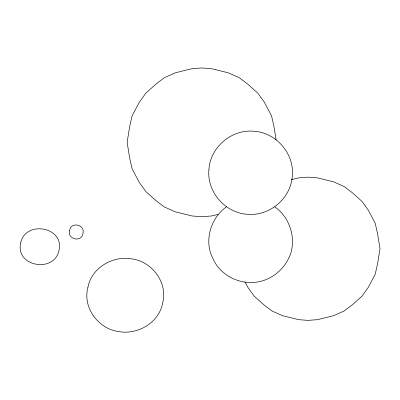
<?xml version="1.0" encoding="UTF-8"?>
<svg xmlns="http://www.w3.org/2000/svg" width="400" height="400" viewBox="0 0 400 400"><rect width="100%" height="100%" fill="white"/><g stroke="black" fill="none" stroke-linecap="round" stroke-linejoin="round"><path stroke-width="0.6" d="M226.705 206.635C210.66 217.83 203.65 240.9 212.95 258.54C219.565 274.06 236.595 283.43 253.215 282.465C270.53 281.56 285.445 269.195 290.89 252.95C295.71 236.03 289.185 217.005 274.81 206.84M291.26 179.655L298.775 177.86L308.08 177.15L317.39 177.86L333.51 181.82L344.04 186.485L352.125 192.565L362.02 201.425L368.245 210.1L375.18 223.19L377.55 233.57L380 248.765L377.55 263.965L375.18 274.345L368.245 287.435L362.02 296.105L352.125 304.97L344.04 311.05L333.51 315.715L317.39 319.675L308.08 320.38L298.775 319.675L282.655 315.715L272.125 311.05L264.04 304.97L254.145 296.105L247.92 287.435L245.03 281.98M218.1 214.405L211.495 215.985L201.83 216.72L192.165 215.985L175.42 211.875L164.48 207.03L156.085 200.71L145.805 191.51L139.345 182.5L132.135 168.905L129.68 158.125L127.135 142.34L129.68 126.555L132.135 115.77L139.345 102.18L145.805 93.17L156.085 83.965L164.48 77.65L175.42 72.805L183.155 70.845L192.165 68.69L201.83 67.955L211.495 68.69L228.24 72.805L239.175 77.65L247.57 83.965L257.85 93.17L264.315 102.18L271.52 115.77L273.98 126.555L276.135 139.91M208.935 169.405C206.635 191.82 225.26 213.205 247.725 214.295C269.82 216.205 290.92 198.25 292.31 176.1C294.61 153.685 275.985 132.3 253.52 131.21C231.425 129.3 210.325 147.255 208.935 169.405M69.59 230.45C67.015 239.3 81.605 242.82 82.94 233.525C85.515 224.68 70.92 221.155 69.59 230.45M87.92 287.375C82.42 307.345 98.175 328.7 118.255 331.51C137.425 335.255 159.045 322.785 162.615 303.1C168.115 283.13 152.36 261.775 132.28 258.965C113.11 255.22 91.49 267.69 87.92 287.375M20.725 242.805C14.945 266.575 54.25 273.435 58.97 250.565C64.755 226.795 25.45 219.935 20.725 242.805"/></g></svg>
